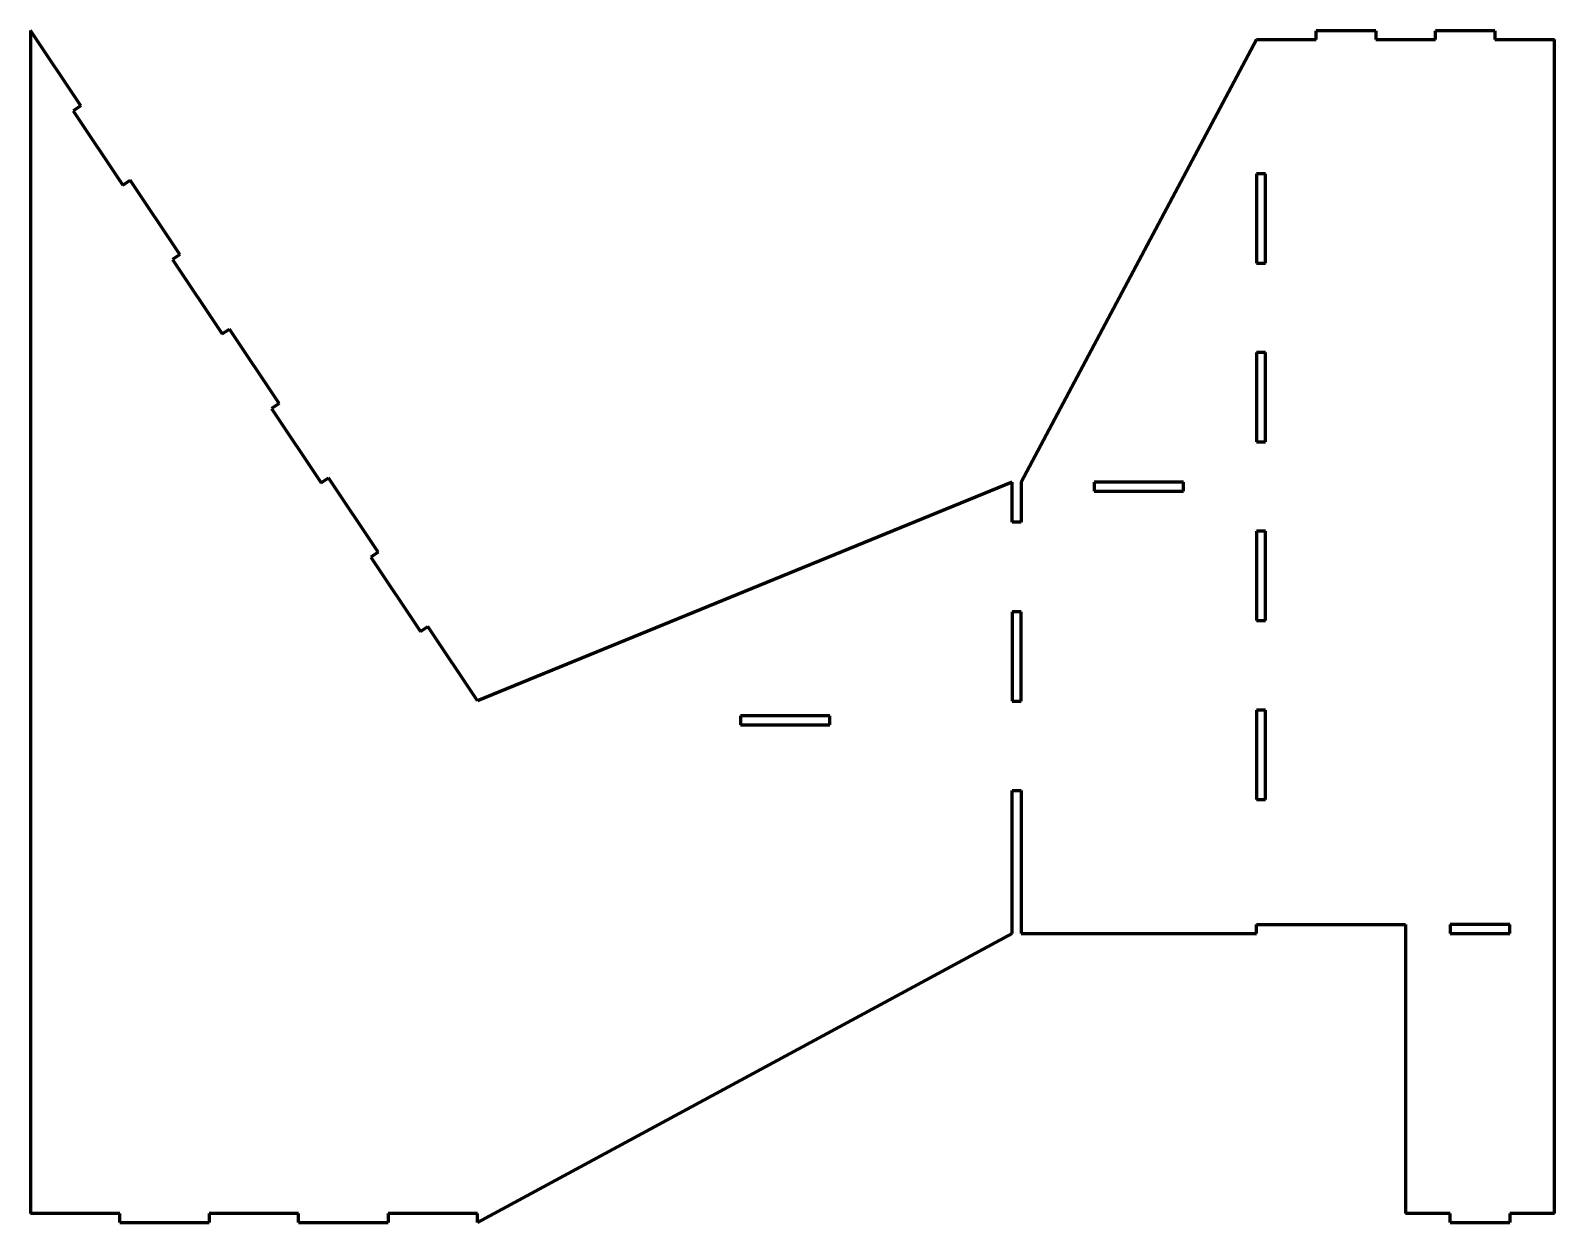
# Model space of a CAD drawing. Header units: millimetres. Extents: x -158 to 353, y -38 to 363.
import ezdxf

# ---------------------------------------------------------------- set-up
doc = ezdxf.new("R2010")
doc.units = ezdxf.units.MM
doc.linetypes.add('K5LT_BASIC', pattern=[0])
doc.layers.add('Системный слой (1)', color=251, linetype='Continuous', true_color=0x6c6c6c)

msp = doc.modelspace()

# ---------------------------------------------------------------- linework, layer by layer
at = {"layer": 'Системный слой (1)', "color": 150, "linetype": 'K5LT_BASIC', "lineweight": 60, "true_color": 0x0080ff}
for p, q in [((-158.29, 362.53), (-158.29, -34.47)), ((-141.42, 337.23), (-158.29, 362.53)), ((253.24, 359.47), (174.24, 210.97)), ((253.24, 359.47), (273.24, 359.47)), ((293.24, 362.47), (273.24, 362.47)), ((273.24, 359.47), (273.24, 362.47)), ((293.24, 362.47), (293.24, 359.47)), ((293.24, 359.47), (313.24, 359.47)), ((333.24, 362.47), (313.24, 362.47)), ((313.24, 359.47), (313.24, 362.47)), ((333.24, 362.47), (333.24, 359.47)), ((333.24, 359.47), (353.24, 359.47)), ((353.24, -34.53), (353.24, 359.47)), ((-141.42, 337.23), (-143.92, 335.56)), ((-143.92, 335.56), (-127.27, 310.6)), ((-127.27, 310.6), (-124.78, 312.27)), ((-108.14, 287.3), (-124.78, 312.27)), ((253.24, 314.47), (253.24, 284.47)), ((256.24, 314.47), (253.24, 314.47)), ((256.24, 284.47), (256.24, 314.47)), ((-108.14, 287.3), (-110.63, 285.64)), ((-110.63, 285.64), (-93.99, 260.68)), ((253.24, 284.47), (256.24, 284.47)), ((-93.99, 260.68), (-91.5, 262.34)), ((-74.86, 237.38), (-91.5, 262.34)), ((253.24, 254.47), (253.24, 224.47)), ((256.24, 254.47), (253.24, 254.47)), ((256.24, 224.47), (256.24, 254.47)), ((-74.86, 237.38), (-77.35, 235.72)), ((-77.35, 235.72), (-60.71, 210.75)), ((253.24, 224.47), (256.24, 224.47)), ((-60.71, 210.75), (-58.21, 212.42)), ((-41.57, 187.46), (-58.21, 212.42)), ((171.24, 210.97), (-8.29, 137.53)), ((171.24, 197.47), (171.24, 210.97)), ((174.24, 210.97), (174.24, 197.47)), ((198.74, 210.97), (198.74, 207.97)), ((228.74, 210.97), (198.74, 210.97)), ((228.74, 207.97), (228.74, 210.97)), ((198.74, 207.97), (228.74, 207.97)), ((174.24, 197.47), (171.24, 197.47)), ((256.24, 194.47), (253.24, 194.47)), ((253.24, 194.47), (253.24, 164.47)), ((256.24, 164.47), (256.24, 194.47)), ((-41.57, 187.46), (-44.07, 185.79)), ((-44.07, 185.79), (-27.43, 160.83)), ((171.24, 167.47), (171.24, 137.47)), ((174.24, 167.47), (171.24, 167.47)), ((174.24, 137.47), (174.24, 167.47)), ((253.24, 164.47), (256.24, 164.47)), ((-27.43, 160.83), (-24.93, 162.5)), ((-8.29, 137.53), (-24.93, 162.5)), ((171.24, 137.47), (174.24, 137.47)), ((256.24, 134.47), (253.24, 134.47)), ((253.24, 134.47), (253.24, 104.47)), ((256.24, 104.47), (256.24, 134.47)), ((109.99, 132.53), (79.99, 132.53)), ((79.99, 132.53), (79.99, 129.53)), ((79.99, 129.53), (109.99, 129.53)), ((109.99, 129.53), (109.99, 132.53)), ((171.24, 59.47), (171.24, 107.47)), ((171.24, 107.47), (174.24, 107.47)), ((174.24, 107.47), (174.24, 59.47)), ((253.24, 104.47), (256.24, 104.47)), ((253.24, 62.47), (303.24, 62.47)), ((253.24, 59.47), (253.24, 62.47)), ((303.24, 62.47), (303.24, -34.53)), ((338.24, 62.47), (318.24, 62.47)), ((318.24, 62.47), (318.24, 59.47)), ((338.24, 59.47), (338.24, 62.47)), ((-8.29, -37.47), (171.24, 59.47)), ((174.24, 59.47), (253.24, 59.47)), ((318.24, 59.47), (338.24, 59.47)), ((-128.29, -34.47), (-158.29, -34.47)), ((-128.29, -37.47), (-128.29, -34.47)), ((-98.29, -34.47), (-98.29, -37.47)), ((-68.29, -34.47), (-98.29, -34.47)), ((-68.29, -37.47), (-68.29, -34.47)), ((-38.29, -34.47), (-38.29, -37.47)), ((-8.29, -34.47), (-38.29, -34.47)), ((-8.29, -37.47), (-8.29, -34.47)), ((318.24, -34.53), (303.24, -34.53)), ((318.24, -37.53), (318.24, -34.53)), ((338.24, -34.53), (338.24, -37.53)), ((353.24, -34.53), (338.24, -34.53)), ((-128.29, -37.47), (-98.29, -37.47)), ((-68.29, -37.47), (-38.29, -37.47)), ((318.24, -37.53), (338.24, -37.53))]:
    msp.add_line(p, q, dxfattribs=at)

doc.saveas('drawing.dxf')
